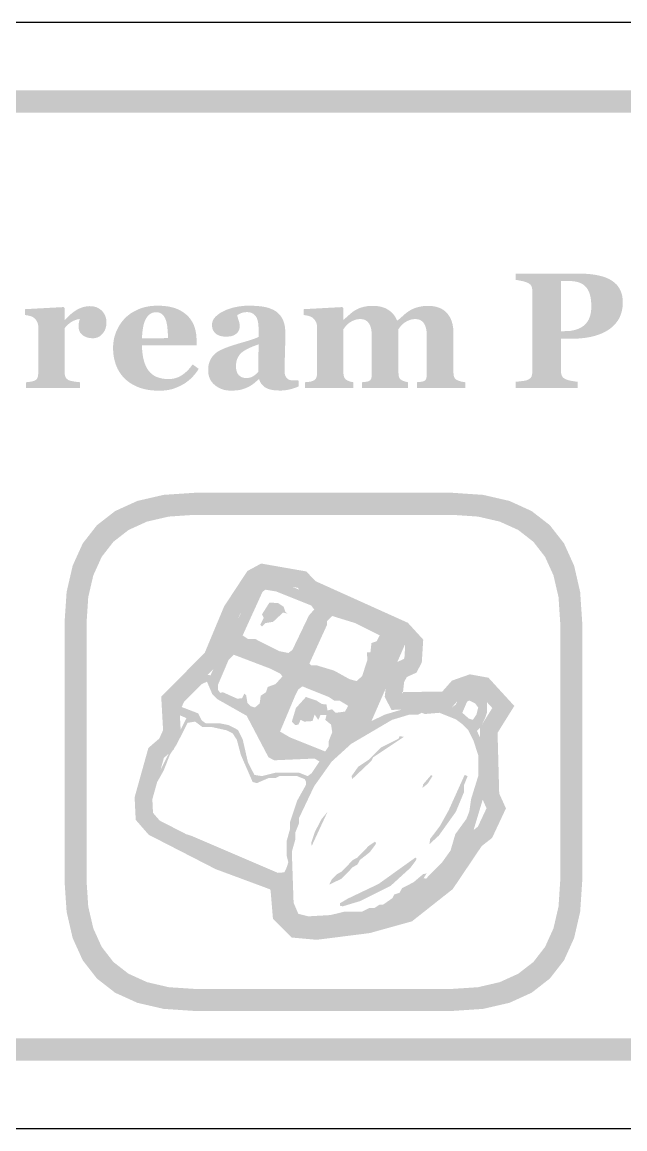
# Model space of a CAD drawing. Header units: millimetres. Extents: x 6 to 294, y 109 to 451.
# Drawn here: x 110.93 to 121.88, y 292.86 to 312.94 of the extents above; entities that cross this region are included whole.
import ezdxf

# ---------------------------------------------------------------- set-up
doc = ezdxf.new("R2010")
doc.units = ezdxf.units.MM
doc.layers.add('CUT', color=1, linetype='Continuous')
doc.layers.add('RASTER', color=7, linetype='Continuous')

msp = doc.modelspace()

# ---------------------------------------------------------------- hatches: boundary and pattern name
at = {"layer": 'RASTER'}
h = msp.add_hatch(color=7, dxfattribs=at)
h.paths.add_polyline_path([(75.2, 309.501), (75.234, 310.016), (75.338, 310.463), (75.509, 310.841), (75.75, 311.151), (76.059, 311.391), (76.438, 311.563), (76.884, 311.666), (77.4, 311.701), (134.6, 311.701), (135.116, 311.666), (135.563, 311.563), (135.941, 311.391), (136.25, 311.151), (136.491, 310.841), (136.663, 310.463), (136.766, 310.016), (136.8, 309.501), (136.8, 296.301), (136.766, 295.785), (136.663, 295.338), (136.491, 294.96), (136.25, 294.651), (135.941, 294.41), (135.563, 294.238), (135.116, 294.135), (134.6, 294.101), (77.4, 294.101), (76.884, 294.135), (76.438, 294.238), (76.059, 294.41), (75.75, 294.651), (75.509, 294.96), (75.338, 295.338), (75.234, 295.785), (75.2, 296.301)])
h.paths.add_polyline_path([(75.6, 309.501), (75.6, 296.301), (75.628, 295.879), (75.712, 295.513), (75.853, 295.204), (76.05, 294.951), (76.303, 294.754), (76.613, 294.613), (76.978, 294.529), (77.4, 294.501), (134.6, 294.501), (135.022, 294.529), (135.388, 294.613), (135.697, 294.754), (135.95, 294.951), (136.147, 295.204), (136.288, 295.513), (136.372, 295.879), (136.4, 296.301), (136.4, 309.501), (136.372, 309.923), (136.288, 310.288), (136.147, 310.598), (135.95, 310.851), (135.697, 311.048), (135.388, 311.188), (135.022, 311.273), (134.6, 311.301), (77.4, 311.301), (76.978, 311.273), (76.613, 311.188), (76.303, 311.048), (76.05, 310.851), (75.853, 310.598), (75.712, 310.288), (75.628, 309.923), (75.6, 309.501)], flags=0)
h = msp.add_hatch(color=7, dxfattribs=at)
h.paths.add_polyline_path([(121.837, 307.859), (121.836, 307.816), (121.833, 307.775), (121.827, 307.734), (121.819, 307.696), (121.809, 307.659), (121.796, 307.623), (121.782, 307.589), (121.765, 307.557), (121.746, 307.526), (121.725, 307.497), (121.703, 307.469), (121.678, 307.442), (121.653, 307.417), (121.625, 307.394), (121.596, 307.372), (121.565, 307.351), (121.531, 307.331), (121.496, 307.313), (121.461, 307.296), (121.424, 307.28), (121.385, 307.266), (121.346, 307.254), (121.305, 307.242), (121.264, 307.232), (121.221, 307.224), (121.176, 307.216), (121.131, 307.21), (121.084, 307.205), (121.036, 307.201), (120.986, 307.198), (120.936, 307.196), (120.884, 307.196), (120.714, 307.196), (120.714, 306.611), (120.714, 306.598), (120.715, 306.586), (120.716, 306.574), (120.719, 306.562), (120.721, 306.551), (120.725, 306.54), (120.729, 306.53), (120.733, 306.52), (120.739, 306.51), (120.746, 306.501), (120.753, 306.493), (120.762, 306.485), (120.772, 306.477), (120.783, 306.47), (120.795, 306.464), (120.809, 306.458), (120.817, 306.455), (120.826, 306.452), (120.836, 306.449), (120.847, 306.445), (120.86, 306.442), (120.873, 306.439), (120.888, 306.436), (120.904, 306.433), (120.92, 306.429), (120.936, 306.427), (120.951, 306.424), (120.965, 306.422), (120.978, 306.42), (120.991, 306.418), (121.004, 306.416), (121.015, 306.415), (121.015, 306.301), (119.889, 306.301), (119.889, 306.415), (119.9, 306.416), (119.912, 306.417), (119.925, 306.419), (119.938, 306.42), (119.953, 306.422), (119.968, 306.424), (119.985, 306.426), (120.002, 306.428), (120.019, 306.43), (120.034, 306.432), (120.048, 306.434), (120.061, 306.436), (120.073, 306.439), (120.083, 306.442), (120.092, 306.444), (120.1, 306.447), (120.114, 306.453), (120.126, 306.46), (120.137, 306.466), (120.147, 306.473), (120.156, 306.481), (120.164, 306.488), (120.17, 306.496), (120.175, 306.504), (120.18, 306.513), (120.183, 306.523), (120.186, 306.533), (120.189, 306.545), (120.191, 306.557), (120.192, 306.57), (120.193, 306.584), (120.194, 306.598), (120.194, 308.064), (120.193, 308.077), (120.193, 308.089), (120.191, 308.101), (120.189, 308.112), (120.187, 308.123), (120.184, 308.134), (120.18, 308.144), (120.176, 308.153), (120.171, 308.162), (120.165, 308.171), (120.157, 308.179), (120.148, 308.187), (120.138, 308.195), (120.127, 308.202), (120.114, 308.209), (120.1, 308.215), (120.089, 308.22), (120.078, 308.224), (120.065, 308.228), (120.052, 308.232), (120.038, 308.236), (120.023, 308.24), (120.007, 308.243), (119.991, 308.247), (119.974, 308.25), (119.959, 308.253), (119.944, 308.256), (119.931, 308.258), (119.919, 308.261), (119.908, 308.262), (119.898, 308.264), (119.889, 308.265), (119.889, 308.379), (121.036, 308.379), (121.133, 308.377), (121.225, 308.371), (121.309, 308.361), (121.388, 308.347), (121.46, 308.329), (121.526, 308.307), (121.585, 308.281), (121.638, 308.251), (121.685, 308.217), (121.725, 308.179), (121.759, 308.136), (121.787, 308.089), (121.809, 308.038), (121.825, 307.983), (121.834, 307.923), (121.837, 307.859)])
h.paths.add_polyline_path([(121.266, 307.785), (121.264, 307.841), (121.26, 307.894), (121.253, 307.943), (121.242, 307.989), (121.229, 308.03), (121.213, 308.068), (121.194, 308.102), (121.171, 308.133), (121.145, 308.159), (121.115, 308.182), (121.08, 308.202), (121.04, 308.218), (120.996, 308.23), (120.947, 308.239), (120.893, 308.244), (120.835, 308.246), (120.714, 308.246), (120.714, 307.334), (120.775, 307.334), (120.833, 307.335), (120.888, 307.34), (120.939, 307.349), (120.987, 307.361), (121.031, 307.377), (121.071, 307.396), (121.108, 307.418), (121.141, 307.444), (121.17, 307.474), (121.195, 307.507), (121.217, 307.544), (121.235, 307.585), (121.248, 307.629), (121.258, 307.677), (121.264, 307.729), (121.266, 307.785)], flags=0)
for points in [[(112.461, 307.486), (112.46, 307.458), (112.456, 307.432), (112.451, 307.406), (112.443, 307.381), (112.434, 307.357), (112.422, 307.334), (112.408, 307.312), (112.392, 307.29), (112.374, 307.271), (112.355, 307.253), (112.334, 307.239), (112.312, 307.227), (112.289, 307.218), (112.264, 307.211), (112.238, 307.207), (112.21, 307.206), (112.184, 307.207), (112.159, 307.209), (112.135, 307.214), (112.112, 307.22), (112.089, 307.227), (112.068, 307.237), (112.048, 307.248), (112.029, 307.26), (112.012, 307.275), (111.997, 307.291), (111.984, 307.308), (111.974, 307.327), (111.966, 307.348), (111.96, 307.37), (111.956, 307.394), (111.955, 307.42), (111.955, 307.432), (111.956, 307.444), (111.956, 307.455), (111.957, 307.466), (111.958, 307.475), (111.959, 307.484), (111.961, 307.492), (111.963, 307.5), (111.964, 307.507), (111.966, 307.514), (111.968, 307.521), (111.97, 307.527), (111.971, 307.534), (111.973, 307.541), (111.974, 307.547), (111.976, 307.553), (111.959, 307.552), (111.942, 307.549), (111.924, 307.545), (111.907, 307.54), (111.889, 307.534), (111.871, 307.526), (111.852, 307.517), (111.834, 307.506), (111.815, 307.495), (111.797, 307.483), (111.78, 307.469), (111.763, 307.455), (111.747, 307.44), (111.732, 307.424), (111.716, 307.407), (111.702, 307.389), (111.702, 306.585), (111.702, 306.572), (111.703, 306.56), (111.704, 306.549), (111.706, 306.538), (111.708, 306.528), (111.711, 306.518), (111.714, 306.509), (111.718, 306.5), (111.722, 306.492), (111.727, 306.484), (111.733, 306.477), (111.74, 306.47), (111.747, 306.464), (111.755, 306.458), (111.763, 306.452), (111.772, 306.447), (111.781, 306.443), (111.791, 306.44), (111.802, 306.436), (111.815, 306.432), (111.828, 306.429), (111.843, 306.426), (111.859, 306.423), (111.877, 306.42), (111.894, 306.418), (111.911, 306.415), (111.926, 306.413), (111.939, 306.412), (111.952, 306.41), (111.963, 306.409), (111.973, 306.408), (111.982, 306.408), (111.982, 306.301), (111.002, 306.301), (111.002, 306.408), (111.011, 306.408), (111.02, 306.409), (111.029, 306.41), (111.039, 306.411), (111.048, 306.412), (111.057, 306.413), (111.066, 306.415), (111.076, 306.416), (111.085, 306.417), (111.094, 306.419), (111.102, 306.42), (111.11, 306.422), (111.118, 306.424), (111.126, 306.426), (111.133, 306.428), (111.139, 306.43), (111.151, 306.434), (111.161, 306.439), (111.17, 306.444), (111.179, 306.45), (111.187, 306.457), (111.193, 306.464), (111.199, 306.471), (111.204, 306.48), (111.208, 306.488), (111.212, 306.498), (111.215, 306.508), (111.217, 306.518), (111.219, 306.53), (111.22, 306.542), (111.221, 306.554), (111.221, 306.567), (111.221, 307.42), (111.221, 307.433), (111.22, 307.446), (111.218, 307.458), (111.215, 307.47), (111.212, 307.482), (111.207, 307.493), (111.202, 307.504), (111.197, 307.514), (111.19, 307.525), (111.183, 307.534), (111.176, 307.543), (111.169, 307.552), (111.161, 307.56), (111.153, 307.568), (111.145, 307.575), (111.136, 307.581), (111.13, 307.585), (111.122, 307.589), (111.115, 307.593), (111.107, 307.597), (111.098, 307.601), (111.089, 307.604), (111.08, 307.607), (111.07, 307.61), (111.06, 307.613), (111.049, 307.616), (111.038, 307.618), (111.028, 307.62), (111.016, 307.622), (111.005, 307.624), (110.993, 307.625), (110.981, 307.626), (110.981, 307.733), (111.68, 307.771), (111.702, 307.75), (111.702, 307.537), (111.708, 307.537), (111.733, 307.566), (111.759, 307.593), (111.785, 307.618), (111.812, 307.642), (111.839, 307.664), (111.866, 307.684), (111.894, 307.704), (111.922, 307.721), (111.951, 307.737), (111.98, 307.75), (112.009, 307.762), (112.038, 307.771), (112.068, 307.778), (112.098, 307.783), (112.128, 307.787), (112.159, 307.788), (112.192, 307.786), (112.224, 307.782), (112.254, 307.776), (112.282, 307.767), (112.308, 307.755), (112.333, 307.74), (112.356, 307.723), (112.378, 307.703), (112.397, 307.682), (112.414, 307.658), (112.428, 307.633), (112.44, 307.607), (112.449, 307.579), (112.456, 307.549), (112.459, 307.518), (112.461, 307.486)], [(118.975, 306.301), (118.102, 306.301), (118.102, 306.408), (118.11, 306.409), (118.118, 306.41), (118.126, 306.411), (118.135, 306.412), (118.143, 306.413), (118.152, 306.413), (118.16, 306.414), (118.169, 306.415), (118.178, 306.416), (118.186, 306.417), (118.194, 306.418), (118.201, 306.42), (118.209, 306.422), (118.215, 306.424), (118.222, 306.427), (118.228, 306.43), (118.235, 306.434), (118.242, 306.438), (118.249, 306.443), (118.254, 306.449), (118.259, 306.456), (118.263, 306.463), (118.266, 306.47), (118.269, 306.479), (118.271, 306.488), (118.273, 306.497), (118.274, 306.507), (118.275, 306.518), (118.276, 306.53), (118.277, 306.542), (118.277, 306.554), (118.278, 306.567), (118.278, 307.251), (118.277, 307.288), (118.274, 307.322), (118.27, 307.354), (118.264, 307.383), (118.257, 307.411), (118.248, 307.435), (118.237, 307.458), (118.224, 307.478), (118.21, 307.495), (118.195, 307.511), (118.178, 307.524), (118.159, 307.534), (118.139, 307.543), (118.118, 307.549), (118.095, 307.552), (118.071, 307.553), (118.056, 307.553), (118.04, 307.552), (118.026, 307.55), (118.012, 307.548), (117.998, 307.546), (117.984, 307.542), (117.971, 307.538), (117.959, 307.533), (117.947, 307.528), (117.935, 307.523), (117.923, 307.517), (117.912, 307.511), (117.901, 307.505), (117.89, 307.498), (117.879, 307.492), (117.869, 307.484), (117.859, 307.477), (117.849, 307.469), (117.84, 307.461), (117.831, 307.454), (117.823, 307.446), (117.816, 307.438), (117.809, 307.431), (117.803, 307.423), (117.797, 307.415), (117.792, 307.408), (117.786, 307.401), (117.781, 307.394), (117.777, 307.388), (117.772, 307.382), (117.768, 307.376), (117.763, 307.37), (117.763, 306.584), (117.764, 306.571), (117.764, 306.558), (117.765, 306.547), (117.767, 306.536), (117.768, 306.525), (117.77, 306.516), (117.773, 306.506), (117.776, 306.498), (117.779, 306.49), (117.783, 306.482), (117.788, 306.475), (117.794, 306.468), (117.8, 306.462), (117.807, 306.456), (117.814, 306.451), (117.822, 306.446), (117.828, 306.443), (117.834, 306.439), (117.841, 306.436), (117.847, 306.433), (117.854, 306.43), (117.861, 306.428), (117.868, 306.425), (117.875, 306.422), (117.883, 306.42), (117.891, 306.418), (117.899, 306.416), (117.906, 306.414), (117.914, 306.412), (117.923, 306.41), (117.931, 306.409), (117.939, 306.408), (117.939, 306.301), (117.103, 306.301), (117.103, 306.408), (117.11, 306.408), (117.117, 306.409), (117.125, 306.41), (117.134, 306.411), (117.142, 306.412), (117.151, 306.413), (117.16, 306.414), (117.17, 306.415), (117.18, 306.416), (117.189, 306.418), (117.197, 306.419), (117.205, 306.421), (117.212, 306.423), (117.218, 306.425), (117.224, 306.427), (117.229, 306.43), (117.236, 306.434), (117.243, 306.439), (117.249, 306.444), (117.254, 306.449), (117.259, 306.456), (117.263, 306.462), (117.266, 306.469), (117.269, 306.477), (117.271, 306.485), (117.273, 306.494), (117.275, 306.504), (117.276, 306.515), (117.277, 306.526), (117.278, 306.539), (117.278, 306.553), (117.279, 306.567), (117.279, 307.251), (117.278, 307.288), (117.275, 307.322), (117.271, 307.354), (117.265, 307.383), (117.258, 307.411), (117.248, 307.435), (117.238, 307.458), (117.225, 307.478), (117.211, 307.495), (117.195, 307.511), (117.179, 307.524), (117.16, 307.534), (117.14, 307.543), (117.119, 307.549), (117.096, 307.552), (117.072, 307.553), (117.056, 307.553), (117.041, 307.552), (117.027, 307.55), (117.013, 307.548), (116.999, 307.546), (116.985, 307.542), (116.972, 307.538), (116.96, 307.533), (116.948, 307.528), (116.936, 307.523), (116.924, 307.517), (116.913, 307.511), (116.902, 307.505), (116.891, 307.498), (116.88, 307.492), (116.87, 307.484), (116.86, 307.477), (116.85, 307.469), (116.841, 307.461), (116.832, 307.454), (116.824, 307.446), (116.817, 307.438), (116.81, 307.431), (116.804, 307.423), (116.798, 307.415), (116.793, 307.408), (116.787, 307.401), (116.782, 307.394), (116.778, 307.388), (116.773, 307.382), (116.769, 307.376), (116.764, 307.37), (116.764, 306.584), (116.765, 306.571), (116.765, 306.559), (116.766, 306.548), (116.768, 306.537), (116.77, 306.526), (116.772, 306.516), (116.774, 306.507), (116.778, 306.499), (116.781, 306.49), (116.785, 306.483), (116.79, 306.475), (116.796, 306.469), (116.802, 306.462), (116.809, 306.456), (116.816, 306.451), (116.824, 306.446), (116.83, 306.443), (116.837, 306.439), (116.843, 306.436), (116.85, 306.433), (116.856, 306.43), (116.863, 306.428), (116.871, 306.425), (116.878, 306.422), (116.885, 306.42), (116.893, 306.418), (116.901, 306.416), (116.909, 306.414), (116.917, 306.412), (116.925, 306.41), (116.933, 306.409), (116.942, 306.408), (116.942, 306.301), (116.064, 306.301), (116.064, 306.408), (116.074, 306.408), (116.083, 306.409), (116.093, 306.41), (116.102, 306.411), (116.111, 306.412), (116.121, 306.413), (116.13, 306.414), (116.139, 306.415), (116.148, 306.416), (116.157, 306.418), (116.165, 306.419), (116.173, 306.421), (116.181, 306.423), (116.188, 306.425), (116.195, 306.427), (116.202, 306.43), (116.213, 306.434), (116.224, 306.439), (116.233, 306.445), (116.241, 306.451), (116.249, 306.458), (116.256, 306.465), (116.262, 306.472), (116.266, 306.48), (116.27, 306.489), (116.274, 306.498), (116.277, 306.508), (116.28, 306.519), (116.281, 306.53), (116.283, 306.542), (116.284, 306.554), (116.284, 306.567), (116.284, 307.42), (116.284, 307.432), (116.282, 307.443), (116.28, 307.455), (116.278, 307.466), (116.274, 307.478), (116.27, 307.489), (116.265, 307.5), (116.259, 307.511), (116.253, 307.522), (116.246, 307.533), (116.239, 307.542), (116.232, 307.551), (116.224, 307.56), (116.216, 307.567), (116.208, 307.575), (116.199, 307.581), (116.192, 307.585), (116.185, 307.589), (116.177, 307.593), (116.169, 307.597), (116.161, 307.601), (116.152, 307.604), (116.142, 307.607), (116.132, 307.61), (116.122, 307.613), (116.112, 307.616), (116.101, 307.618), (116.09, 307.62), (116.079, 307.622), (116.067, 307.624), (116.056, 307.625), (116.044, 307.626), (116.044, 307.733), (116.742, 307.771), (116.764, 307.75), (116.764, 307.543), (116.77, 307.543), (116.781, 307.552), (116.792, 307.562), (116.803, 307.572), (116.815, 307.583), (116.828, 307.594), (116.84, 307.606), (116.854, 307.618), (116.868, 307.63), (116.882, 307.642), (116.895, 307.654), (116.909, 307.665), (116.922, 307.676), (116.936, 307.686), (116.949, 307.695), (116.961, 307.703), (116.974, 307.711), (116.988, 307.72), (117.003, 307.728), (117.019, 307.736), (117.036, 307.744), (117.054, 307.751), (117.072, 307.758), (117.092, 307.764), (117.113, 307.77), (117.135, 307.776), (117.157, 307.78), (117.179, 307.784), (117.202, 307.788), (117.226, 307.79), (117.25, 307.792), (117.274, 307.793), (117.299, 307.793), (117.34, 307.792), (117.379, 307.789), (117.417, 307.783), (117.452, 307.775), (117.486, 307.765), (117.519, 307.753), (117.549, 307.738), (117.578, 307.721), (117.605, 307.702), (117.63, 307.682), (117.653, 307.66), (117.674, 307.637), (117.693, 307.612), (117.71, 307.585), (117.724, 307.558), (117.737, 307.528), (117.75, 307.528), (117.761, 307.538), (117.773, 307.549), (117.785, 307.56), (117.797, 307.571), (117.811, 307.583), (117.825, 307.595), (117.839, 307.608), (117.854, 307.621), (117.869, 307.634), (117.884, 307.647), (117.899, 307.658), (117.913, 307.67), (117.927, 307.68), (117.941, 307.69), (117.954, 307.699), (117.967, 307.707), (117.982, 307.716), (117.998, 307.725), (118.014, 307.733), (118.032, 307.741), (118.051, 307.748), (118.07, 307.755), (118.091, 307.762), (118.113, 307.769), (118.135, 307.774), (118.158, 307.779), (118.181, 307.784), (118.205, 307.787), (118.228, 307.79), (118.253, 307.792), (118.277, 307.793), (118.302, 307.793), (118.356, 307.791), (118.407, 307.785), (118.454, 307.775), (118.498, 307.761), (118.539, 307.743), (118.577, 307.72), (118.612, 307.694), (118.643, 307.663), (118.671, 307.629), (118.695, 307.591), (118.716, 307.55), (118.733, 307.505), (118.746, 307.457), (118.755, 307.406), (118.761, 307.351), (118.762, 307.292), (118.762, 306.581), (118.763, 306.567), (118.763, 306.555), (118.765, 306.543), (118.766, 306.532), (118.769, 306.521), (118.772, 306.511), (118.775, 306.502), (118.779, 306.493), (118.783, 306.485), (118.788, 306.478), (118.794, 306.471), (118.801, 306.464), (118.809, 306.458), (118.818, 306.453), (118.827, 306.448), (118.837, 306.443), (118.843, 306.44), (118.85, 306.438), (118.856, 306.435), (118.863, 306.433), (118.871, 306.43), (118.878, 306.428), (118.887, 306.425), (118.895, 306.422), (118.904, 306.42), (118.913, 306.418), (118.922, 306.416), (118.932, 306.414), (118.942, 306.412), (118.953, 306.41), (118.964, 306.409), (118.975, 306.408)]]:
    msp.add_hatch(color=7, dxfattribs=at).paths.add_polyline_path(points)
h = msp.add_hatch(color=7, dxfattribs=at)
h.paths.add_polyline_path([(114.136, 306.651), (114.123, 306.63), (114.11, 306.61), (114.095, 306.59), (114.08, 306.57), (114.064, 306.55), (114.048, 306.531), (114.03, 306.512), (114.013, 306.493), (113.994, 306.475), (113.975, 306.458), (113.956, 306.441), (113.935, 306.425), (113.914, 306.409), (113.893, 306.394), (113.871, 306.38), (113.848, 306.367), (113.823, 306.353), (113.799, 306.341), (113.774, 306.329), (113.749, 306.318), (113.724, 306.308), (113.699, 306.298), (113.674, 306.29), (113.649, 306.282), (113.624, 306.276), (113.597, 306.27), (113.57, 306.265), (113.542, 306.261), (113.512, 306.258), (113.482, 306.256), (113.451, 306.254), (113.419, 306.254), (113.365, 306.255), (113.314, 306.258), (113.264, 306.263), (113.217, 306.269), (113.171, 306.278), (113.127, 306.289), (113.085, 306.301), (113.044, 306.315), (113.006, 306.331), (112.969, 306.349), (112.934, 306.368), (112.901, 306.388), (112.869, 306.409), (112.839, 306.432), (112.811, 306.456), (112.784, 306.481), (112.76, 306.508), (112.736, 306.535), (112.715, 306.564), (112.695, 306.594), (112.677, 306.626), (112.66, 306.658), (112.645, 306.692), (112.631, 306.726), (112.62, 306.762), (112.609, 306.799), (112.601, 306.836), (112.593, 306.874), (112.588, 306.912), (112.584, 306.952), (112.582, 306.992), (112.581, 307.033), (112.582, 307.07), (112.584, 307.107), (112.589, 307.144), (112.595, 307.18), (112.602, 307.215), (112.612, 307.25), (112.623, 307.285), (112.636, 307.32), (112.65, 307.353), (112.666, 307.386), (112.683, 307.418), (112.702, 307.449), (112.722, 307.479), (112.744, 307.508), (112.767, 307.536), (112.792, 307.563), (112.817, 307.589), (112.845, 307.613), (112.874, 307.636), (112.904, 307.658), (112.937, 307.678), (112.97, 307.697), (113.006, 307.715), (113.043, 307.732), (113.081, 307.747), (113.121, 307.76), (113.162, 307.771), (113.204, 307.78), (113.247, 307.787), (113.291, 307.792), (113.336, 307.795), (113.382, 307.796), (113.432, 307.796), (113.48, 307.793), (113.526, 307.789), (113.569, 307.784), (113.61, 307.777), (113.648, 307.768), (113.685, 307.758), (113.719, 307.747), (113.751, 307.734), (113.782, 307.719), (113.811, 307.704), (113.839, 307.687), (113.866, 307.669), (113.891, 307.65), (113.915, 307.63), (113.937, 307.609), (113.957, 307.588), (113.976, 307.565), (113.993, 307.542), (114.009, 307.518), (114.024, 307.493), (114.037, 307.467), (114.049, 307.44), (114.059, 307.412), (114.068, 307.383), (114.076, 307.354), (114.082, 307.325), (114.087, 307.296), (114.092, 307.266), (114.095, 307.235), (114.096, 307.205), (114.097, 307.174), (114.097, 307.079), (113.107, 307.079), (113.108, 307.006), (113.114, 306.937), (113.123, 306.874), (113.136, 306.814), (113.152, 306.759), (113.172, 306.709), (113.195, 306.663), (113.222, 306.622), (113.253, 306.585), (113.289, 306.553), (113.328, 306.526), (113.372, 306.504), (113.42, 306.487), (113.473, 306.475), (113.529, 306.467), (113.59, 306.465), (113.624, 306.466), (113.657, 306.47), (113.689, 306.475), (113.721, 306.484), (113.751, 306.494), (113.781, 306.507), (113.81, 306.523), (113.838, 306.54), (113.865, 306.56), (113.891, 306.581), (113.916, 306.603), (113.939, 306.626), (113.962, 306.65), (113.984, 306.676), (114.005, 306.703), (114.025, 306.731)])
h.paths.add_polyline_path([(113.577, 307.208), (113.577, 307.23), (113.576, 307.252), (113.576, 307.274), (113.575, 307.297), (113.573, 307.319), (113.572, 307.342), (113.57, 307.365), (113.568, 307.388), (113.566, 307.41), (113.563, 307.432), (113.56, 307.452), (113.556, 307.472), (113.552, 307.49), (113.548, 307.507), (113.543, 307.523), (113.537, 307.539), (113.531, 307.555), (113.524, 307.571), (113.516, 307.585), (113.508, 307.599), (113.499, 307.611), (113.49, 307.623), (113.48, 307.633), (113.469, 307.643), (113.458, 307.651), (113.446, 307.658), (113.434, 307.664), (113.42, 307.669), (113.406, 307.673), (113.392, 307.676), (113.376, 307.677), (113.36, 307.678), (113.333, 307.676), (113.307, 307.671), (113.282, 307.662), (113.259, 307.649), (113.237, 307.633), (113.216, 307.613), (113.197, 307.59), (113.18, 307.563), (113.164, 307.533), (113.15, 307.498), (113.138, 307.459), (113.128, 307.416), (113.12, 307.369), (113.113, 307.317), (113.109, 307.261), (113.107, 307.202)], flags=0)
h = msp.add_hatch(color=7, dxfattribs=at)
h.paths.add_polyline_path([(115.951, 306.332), (115.935, 306.325), (115.918, 306.318), (115.9, 306.311), (115.881, 306.305), (115.862, 306.298), (115.842, 306.292), (115.821, 306.286), (115.799, 306.28), (115.777, 306.275), (115.754, 306.27), (115.732, 306.266), (115.709, 306.263), (115.685, 306.26), (115.661, 306.258), (115.637, 306.257), (115.613, 306.257), (115.569, 306.258), (115.529, 306.26), (115.491, 306.264), (115.457, 306.27), (115.425, 306.278), (115.396, 306.287), (115.371, 306.298), (115.348, 306.31), (115.328, 306.324), (115.309, 306.34), (115.292, 306.357), (115.276, 306.375), (115.263, 306.395), (115.251, 306.416), (115.241, 306.439), (115.232, 306.463), (115.223, 306.463), (115.211, 306.451), (115.199, 306.439), (115.187, 306.428), (115.174, 306.417), (115.163, 306.407), (115.151, 306.397), (115.139, 306.387), (115.127, 306.378), (115.116, 306.37), (115.104, 306.361), (115.092, 306.354), (115.08, 306.346), (115.067, 306.338), (115.055, 306.331), (115.042, 306.325), (115.029, 306.318), (115.011, 306.311), (114.994, 306.303), (114.978, 306.297), (114.961, 306.29), (114.945, 306.285), (114.928, 306.28), (114.912, 306.275), (114.896, 306.271), (114.879, 306.267), (114.861, 306.264), (114.841, 306.261), (114.82, 306.259), (114.797, 306.258), (114.772, 306.256), (114.746, 306.256), (114.718, 306.255), (114.676, 306.257), (114.636, 306.262), (114.598, 306.269), (114.561, 306.28), (114.525, 306.295), (114.491, 306.312), (114.459, 306.332), (114.428, 306.356), (114.4, 306.382), (114.375, 306.41), (114.355, 306.44), (114.338, 306.472), (114.325, 306.507), (114.315, 306.543), (114.31, 306.581), (114.308, 306.622), (114.308, 306.645), (114.31, 306.667), (114.312, 306.689), (114.314, 306.71), (114.318, 306.729), (114.323, 306.748), (114.328, 306.766), (114.334, 306.783), (114.341, 306.8), (114.349, 306.816), (114.357, 306.831), (114.366, 306.846), (114.376, 306.861), (114.386, 306.875), (114.397, 306.888), (114.409, 306.901), (114.42, 306.913), (114.432, 306.924), (114.444, 306.934), (114.456, 306.944), (114.469, 306.954), (114.483, 306.963), (114.496, 306.971), (114.511, 306.979), (114.525, 306.987), (114.54, 306.994), (114.556, 307.001), (114.571, 307.009), (114.587, 307.016), (114.604, 307.023), (114.62, 307.029), (114.637, 307.036), (114.671, 307.048), (114.707, 307.061), (114.744, 307.073), (114.782, 307.085), (114.823, 307.098), (114.865, 307.111), (114.909, 307.124), (114.954, 307.136), (114.998, 307.149), (115.04, 307.162), (115.078, 307.174), (115.114, 307.186), (115.146, 307.197), (115.175, 307.208), (115.201, 307.219), (115.223, 307.23), (115.223, 307.37), (115.223, 307.38), (115.223, 307.39), (115.223, 307.401), (115.222, 307.413), (115.221, 307.425), (115.22, 307.438), (115.219, 307.452), (115.218, 307.467), (115.216, 307.482), (115.214, 307.496), (115.211, 307.509), (115.208, 307.522), (115.205, 307.534), (115.201, 307.546), (115.197, 307.557), (115.193, 307.568), (115.187, 307.579), (115.181, 307.59), (115.174, 307.601), (115.166, 307.611), (115.158, 307.621), (115.149, 307.63), (115.139, 307.639), (115.128, 307.647), (115.117, 307.655), (115.104, 307.661), (115.091, 307.667), (115.077, 307.671), (115.062, 307.675), (115.047, 307.677), (115.03, 307.679), (115.012, 307.679), (114.997, 307.679), (114.982, 307.678), (114.967, 307.677), (114.953, 307.675), (114.94, 307.672), (114.928, 307.669), (114.916, 307.665), (114.905, 307.661), (114.894, 307.656), (114.884, 307.652), (114.875, 307.647), (114.866, 307.642), (114.857, 307.638), (114.849, 307.633), (114.842, 307.628), (114.835, 307.624), (114.837, 307.616), (114.838, 307.607), (114.841, 307.597), (114.844, 307.587), (114.847, 307.575), (114.851, 307.562), (114.855, 307.549), (114.86, 307.534), (114.865, 307.519), (114.869, 307.504), (114.873, 307.49), (114.875, 307.475), (114.878, 307.461), (114.879, 307.447), (114.88, 307.432), (114.881, 307.418), (114.88, 307.412), (114.88, 307.405), (114.879, 307.398), (114.877, 307.39), (114.875, 307.382), (114.873, 307.374), (114.871, 307.365), (114.867, 307.356), (114.864, 307.347), (114.86, 307.338), (114.856, 307.33), (114.851, 307.323), (114.846, 307.316), (114.841, 307.309), (114.835, 307.303), (114.829, 307.297), (114.821, 307.29), (114.812, 307.283), (114.803, 307.277), (114.794, 307.271), (114.784, 307.265), (114.774, 307.26), (114.764, 307.256), (114.754, 307.251), (114.743, 307.248), (114.73, 307.244), (114.716, 307.242), (114.701, 307.239), (114.684, 307.238), (114.666, 307.236), (114.647, 307.236), (114.626, 307.235), (114.596, 307.236), (114.568, 307.239), (114.542, 307.244), (114.518, 307.25), (114.495, 307.259), (114.475, 307.269), (114.456, 307.281), (114.44, 307.295), (114.425, 307.31), (114.412, 307.327), (114.401, 307.344), (114.392, 307.363), (114.386, 307.383), (114.381, 307.404), (114.378, 307.426), (114.377, 307.449), (114.378, 307.469), (114.381, 307.489), (114.386, 307.508), (114.393, 307.527), (114.402, 307.545), (114.413, 307.563), (114.427, 307.58), (114.442, 307.596), (114.459, 307.612), (114.476, 307.628), (114.495, 307.642), (114.514, 307.656), (114.535, 307.669), (114.556, 307.681), (114.578, 307.693), (114.601, 307.704), (114.624, 307.715), (114.649, 307.725), (114.674, 307.734), (114.7, 307.743), (114.727, 307.751), (114.755, 307.759), (114.784, 307.766), (114.813, 307.772), (114.843, 307.778), (114.872, 307.783), (114.901, 307.787), (114.929, 307.79), (114.957, 307.793), (114.984, 307.795), (115.01, 307.796), (115.036, 307.796), (115.071, 307.796), (115.105, 307.795), (115.139, 307.794), (115.172, 307.792), (115.204, 307.79), (115.236, 307.787), (115.267, 307.784), (115.297, 307.78), (115.326, 307.775), (115.354, 307.769), (115.382, 307.762), (115.409, 307.754), (115.436, 307.744), (115.461, 307.734), (115.486, 307.723), (115.51, 307.71), (115.533, 307.696), (115.554, 307.681), (115.573, 307.665), (115.592, 307.647), (115.609, 307.628), (115.626, 307.607), (115.641, 307.585), (115.655, 307.561), (115.667, 307.536), (115.678, 307.509), (115.687, 307.48), (115.695, 307.449), (115.701, 307.416), (115.705, 307.382), (115.707, 307.345), (115.708, 307.307), (115.708, 307.265), (115.708, 307.221), (115.707, 307.174), (115.707, 307.126), (115.706, 307.076), (115.705, 307.024), (115.703, 306.97), (115.702, 306.915), (115.7, 306.86), (115.699, 306.811), (115.698, 306.766), (115.697, 306.726), (115.696, 306.691), (115.695, 306.661), (115.695, 306.636), (115.695, 306.616), (115.695, 306.6), (115.696, 306.585), (115.698, 306.57), (115.7, 306.557), (115.703, 306.544), (115.706, 306.533), (115.71, 306.522), (115.715, 306.512), (115.72, 306.503), (115.726, 306.494), (115.733, 306.486), (115.74, 306.478), (115.748, 306.472), (115.756, 306.465), (115.766, 306.46), (115.776, 306.455), (115.782, 306.452), (115.79, 306.449), (115.798, 306.447), (115.808, 306.445), (115.818, 306.444), (115.829, 306.442), (115.841, 306.441), (115.854, 306.441), (115.867, 306.44), (115.88, 306.44), (115.893, 306.439), (115.905, 306.439), (115.917, 306.439), (115.929, 306.439), (115.94, 306.439), (115.951, 306.438)])
h.paths.add_polyline_path([(115.223, 307.095), (115.203, 307.088), (115.182, 307.08), (115.162, 307.073), (115.142, 307.065), (115.121, 307.057), (115.101, 307.048), (115.081, 307.04), (115.061, 307.031), (115.041, 307.022), (115.022, 307.013), (115.004, 307.004), (114.988, 306.994), (114.972, 306.985), (114.956, 306.975), (114.942, 306.965), (114.929, 306.956), (114.916, 306.945), (114.903, 306.934), (114.892, 306.922), (114.881, 306.909), (114.87, 306.895), (114.861, 306.881), (114.852, 306.866), (114.844, 306.851), (114.837, 306.835), (114.831, 306.818), (114.825, 306.8), (114.821, 306.781), (114.818, 306.762), (114.815, 306.742), (114.814, 306.722), (114.813, 306.701), (114.814, 306.673), (114.816, 306.648), (114.821, 306.624), (114.826, 306.602), (114.834, 306.582), (114.842, 306.565), (114.853, 306.549), (114.865, 306.535), (114.879, 306.523), (114.893, 306.513), (114.908, 306.504), (114.923, 306.497), (114.94, 306.491), (114.957, 306.487), (114.975, 306.485), (114.993, 306.484), (115.013, 306.484), (115.032, 306.486), (115.05, 306.489), (115.067, 306.492), (115.083, 306.497), (115.098, 306.502), (115.113, 306.509), (115.126, 306.517), (115.139, 306.525), (115.151, 306.534), (115.163, 306.544), (115.175, 306.554), (115.186, 306.564), (115.197, 306.575), (115.207, 306.586), (115.218, 306.598)], flags=0)
h = msp.add_hatch(color=7, dxfattribs=at)
h.paths.add_polyline_path([(111.7, 302.051), (111.737, 302.602), (111.847, 303.079), (112.03, 303.483), (112.287, 303.813), (112.618, 304.07), (113.022, 304.254), (113.499, 304.364), (114.05, 304.401), (118.75, 304.401), (119.301, 304.364), (119.778, 304.254), (120.182, 304.07), (120.513, 303.813), (120.77, 303.483), (120.953, 303.079), (121.063, 302.602), (121.1, 302.051), (121.1, 297.351), (121.063, 296.8), (120.953, 296.323), (120.77, 295.919), (120.512, 295.588), (120.182, 295.331), (119.778, 295.148), (119.301, 295.038), (118.75, 295.001), (114.05, 295.001), (113.499, 295.038), (113.022, 295.148), (112.618, 295.331), (112.288, 295.588), (112.03, 295.919), (111.847, 296.323), (111.737, 296.8), (111.7, 297.351)])
h.paths.add_polyline_path([(112.1, 302.051), (112.1, 297.351), (112.13, 296.894), (112.222, 296.498), (112.374, 296.163), (112.587, 295.888), (112.862, 295.675), (113.197, 295.523), (113.593, 295.431), (114.05, 295.401), (118.75, 295.401), (119.207, 295.431), (119.603, 295.523), (119.938, 295.675), (120.213, 295.888), (120.426, 296.163), (120.578, 296.498), (120.67, 296.894), (120.7, 297.351), (120.7, 302.051), (120.67, 302.508), (120.578, 302.904), (120.426, 303.239), (120.213, 303.513), (119.938, 303.727), (119.603, 303.879), (119.207, 303.97), (118.75, 304.001), (114.05, 304.001), (113.593, 303.97), (113.197, 303.879), (112.862, 303.727), (112.587, 303.513), (112.374, 303.239), (112.222, 302.904), (112.13, 302.508), (112.1, 302.051)], flags=0)
h = msp.add_hatch(color=7, dxfattribs=at)
h.paths.add_polyline_path([(115.27, 303.118), (116.088, 302.975), (116.26, 302.797), (117.934, 302.043), (118.213, 301.738), (118.187, 301.324), (118.092, 301.14), (117.915, 301.059), (117.866, 300.968), (117.843, 300.76), (117.83, 300.785), (118.56, 300.796), (118.735, 300.994), (119.06, 301.108), (119.398, 301.046), (119.867, 300.534), (119.563, 300.047), (119.593, 298.946), (119.715, 298.676), (119.464, 298.14), (119.275, 297.992), (118.748, 297.21), (118.008, 296.626), (117.241, 296.413), (116.277, 296.291), (115.822, 296.333), (115.484, 296.671), (115.441, 297.189), (115.429, 297.208), (114.444, 297.573), (113.228, 298.197), (112.992, 298.467), (112.972, 298.877), (113.222, 299.772), (113.42, 299.943), (113.489, 300.095), (113.455, 300.702), (114.246, 301.5), (114.597, 302.34), (115.02, 302.983)])
h.paths.add_polyline_path([(115.324, 302.784), (115.243, 302.74), (114.881, 302.189), (114.517, 301.319), (113.782, 300.578), (113.812, 300.035), (113.683, 299.747), (113.504, 299.593), (113.294, 298.841), (113.306, 298.594), (113.428, 298.454), (114.574, 297.866), (115.638, 297.472), (115.753, 297.298), (115.794, 296.814), (115.967, 296.641), (116.271, 296.613), (117.178, 296.728), (117.86, 296.917), (118.511, 297.431), (119.038, 298.213), (119.206, 298.345), (119.363, 298.678), (119.275, 298.873), (119.241, 300.135), (119.467, 300.497), (119.234, 300.751), (119.086, 300.778), (118.92, 300.72), (118.706, 300.478), (117.636, 300.463), (117.514, 300.699), (117.555, 301.065), (117.684, 301.306), (117.859, 301.385), (117.872, 301.411), (117.885, 301.622), (117.742, 301.778), (116.072, 302.53), (115.93, 302.678), (115.324, 302.784)], flags=0)
h = msp.add_hatch(color=7, dxfattribs=at)
h.paths.add_polyline_path([(115.294, 302.858), (115.412, 302.868), (115.732, 302.74), (117.455, 302.006), (117.784, 301.824), (117.87, 301.623), (117.273, 300.26), (117.519, 300.378), (118.061, 300.538), (118.476, 300.57), (118.732, 300.506), (118.805, 300.56), (118.882, 300.739), (118.955, 300.793), (119.147, 300.793), (119.316, 300.707), (119.37, 300.602), (119.37, 300.41), (119.338, 300.314), (119.252, 300.145), (119.188, 300.081), (119.338, 299.772), (119.37, 299.612), (119.37, 299.261), (119.338, 299.197), (119.306, 298.878), (119.115, 298.24), (118.965, 297.943), (118.646, 297.496), (118.294, 297.145), (118.007, 296.953), (117.647, 296.771), (117.327, 296.676), (117.008, 296.644), (116.944, 296.612), (116.753, 296.612), (116.434, 296.548), (115.987, 296.548), (115.818, 296.634), (115.7, 296.835), (115.7, 297.346), (115.677, 297.387), (114.774, 297.761), (113.858, 298.185), (113.912, 298.208), (114.008, 298.176), (115.572, 297.506), (115.69, 297.515), (115.732, 297.601), (115.763, 297.697), (115.732, 297.825), (115.732, 298.08), (115.795, 298.304), (115.795, 298.431), (115.923, 298.814), (116.083, 299.101), (116.083, 299.165), (116.06, 299.207), (115.923, 299.261), (115.604, 299.261), (115.54, 299.229), (115.412, 299.229), (115.189, 299.133), (115.115, 299.156), (114.902, 299.644), (114.828, 299.922), (114.752, 300.037), (114.646, 300.091), (114.359, 300.155), (114.199, 300.155), (114.072, 300.25), (113.935, 300.228), (113.73, 299.826), (113.615, 299.654), (113.497, 299.357), (113.37, 299.133), (113.306, 298.974), (113.306, 298.878), (113.242, 298.75), (113.242, 298.655), (113.296, 298.549), (113.392, 298.454), (113.839, 298.217), (113.721, 298.24), (113.36, 298.422), (113.264, 298.517), (113.21, 298.623), (113.21, 298.814), (113.306, 299.101), (113.912, 300.314), (113.711, 300.4), (113.689, 300.57), (113.826, 300.752), (113.89, 300.784), (114.094, 300.994), (114.273, 301.103), (114.349, 301.09), (115.147, 302.718), (115.211, 302.813)])
h.paths.add_polyline_path([(115.348, 302.644), (115.294, 302.603), (114.934, 301.814), (115.029, 301.751), (115.157, 301.751), (115.604, 301.527), (115.763, 301.495), (115.837, 301.55), (116.137, 302.175), (116.233, 302.284), (116.178, 302.357), (115.54, 302.612)], flags=0)
h.paths.add_polyline_path([(115.422, 302.411), (115.581, 302.399), (115.677, 302.335), (115.709, 302.239), (115.754, 302.207), (115.668, 302.229), (115.486, 302.06), (115.348, 302.038), (115.285, 301.974), (115.253, 302.006), (115.317, 302.134), (115.285, 302.197)], flags=0)
h.paths.add_polyline_path([(116.561, 302.166), (116.466, 302.07), (116.466, 302.006), (116.146, 301.304), (116.178, 301.272), (116.274, 301.272), (116.593, 301.176), (116.881, 301.017), (117.008, 300.985), (117.104, 301.08), (117.2, 301.368), (117.19, 301.505), (117.254, 301.505), (117.273, 301.677), (117.369, 301.709), (117.423, 301.814), (116.976, 302.038)], flags=0)
h.paths.add_polyline_path([(114.774, 301.463), (114.678, 301.368), (114.487, 300.921), (114.487, 300.825), (114.528, 300.771), (114.573, 300.784), (114.838, 300.665), (114.924, 300.675), (114.965, 300.761), (114.997, 300.729), (115.02, 300.592), (115.084, 300.528), (115.157, 300.506), (115.243, 300.579), (115.262, 300.72), (115.358, 300.784), (115.39, 300.879), (115.53, 300.93), (115.658, 301.071), (115.613, 301.122), (115.444, 301.208)], flags=0)
h.paths.add_polyline_path([(114.286, 300.975), (114.19, 300.93), (113.871, 300.611), (113.826, 300.515), (114.126, 300.4), (114.19, 300.273), (114.263, 300.219), (114.519, 300.219), (114.678, 300.187), (114.847, 300.1), (114.934, 299.931), (115.029, 299.516), (115.147, 299.283), (115.285, 299.261), (115.54, 299.325), (115.955, 299.325), (116.115, 299.261), (116.188, 299.315), (116.328, 299.526), (116.242, 299.58), (115.508, 299.548), (115.403, 299.603), (115.007, 300.356), (114.477, 300.656), (114.381, 300.752)], flags=0)
h.paths.add_polyline_path([(116.019, 300.889), (115.945, 300.835), (115.891, 300.729), (115.613, 300.069), (115.795, 299.963), (116.434, 299.708), (116.498, 299.804), (116.498, 299.899), (116.561, 300.059), (116.539, 300.196), (116.434, 300.282), (116.456, 300.369), (116.348, 300.369), (116.306, 300.282), (116.242, 300.378), (116.201, 300.26), (116.051, 300.25), (115.987, 300.282), (115.945, 300.196), (115.891, 300.187), (115.827, 300.25), (115.901, 300.496), (116.083, 300.697), (116.274, 300.633), (116.37, 300.57), (116.456, 300.56), (116.475, 300.452), (116.561, 300.474), (116.625, 300.41), (116.794, 300.432), (116.849, 300.538), (116.689, 300.633), (116.593, 300.633), (116.498, 300.697)], flags=0)
h.paths.add_polyline_path([(119.051, 300.633), (119.009, 300.611), (118.923, 300.41), (119.041, 300.305), (119.115, 300.282), (119.179, 300.378), (119.211, 300.506), (119.156, 300.579)], flags=0)
h.paths.add_polyline_path([(118.189, 300.41), (118.125, 300.378), (117.966, 300.378), (117.647, 300.282), (116.903, 299.845), (116.552, 299.526), (116.233, 299.079), (115.955, 298.495), (115.955, 298.399), (115.891, 298.24), (115.891, 298.112), (115.827, 297.889), (115.859, 296.963), (115.945, 296.762), (116.124, 296.717), (116.529, 296.74), (116.785, 296.803), (117.104, 296.803), (117.232, 296.867), (117.327, 296.867), (117.423, 296.931), (117.487, 296.931), (117.656, 297.049), (117.688, 297.113), (117.784, 297.145), (117.828, 297.228), (118.039, 297.336), (118.211, 297.483), (118.275, 297.496), (118.221, 297.41), (118.263, 297.4), (118.55, 297.688), (118.709, 297.911), (118.796, 298.208), (118.997, 298.485), (119.051, 298.623), (119.083, 298.846), (119.211, 299.261), (119.211, 299.644), (119.124, 299.909), (119.029, 300.1), (118.933, 300.196), (118.805, 300.292), (118.508, 300.41), (118.243, 300.388)], flags=0)
h.paths.add_polyline_path([(117.784, 299.986), (117.86, 299.973), (117.305, 299.603), (117.273, 299.539), (116.922, 299.207), (116.912, 299.261), (117.031, 299.43), (117.222, 299.558), (117.445, 299.781), (117.765, 299.941)], flags=0)
h.paths.add_polyline_path([(118.358, 299.283), (118.381, 299.261), (118.294, 299.124), (118.199, 299.047), (118.211, 299.111)], flags=0)
h.paths.add_polyline_path([(118.965, 299.283), (119.019, 299.261), (118.955, 299.101), (118.955, 298.974), (118.805, 298.613), (118.499, 298.185), (118.326, 298.026), (118.339, 298.122), (118.518, 298.358), (118.677, 298.645)], flags=0)
h.paths.add_polyline_path([(116.475, 298.613), (116.188, 297.994), (116.178, 298.048), (116.242, 298.24), (116.36, 298.473)], flags=0)
h.paths.add_polyline_path([(117.337, 298.071), (117.359, 298.048), (117.337, 298.007), (117.241, 297.879), (117.062, 297.739), (117.018, 297.656), (116.935, 297.611), (116.731, 297.4), (116.507, 297.292), (116.552, 297.387), (116.648, 297.483), (116.731, 297.528), (116.935, 297.739), (117.018, 297.783), (117.222, 297.994)], flags=0)
h.paths.add_polyline_path([(118.071, 297.783), (118.093, 297.761), (118.071, 297.719), (117.975, 297.592), (117.624, 297.273), (117.072, 296.995), (116.753, 296.899), (116.699, 296.909), (116.699, 296.953), (116.839, 297.036), (117.401, 297.304)], flags=0)

# ---------------------------------------------------------------- linework, layer by layer
at = {"layer": 'CUT'}
for points in [[(76.999, 312.941), (135.001, 312.941)], [(135.001, 292.861), (76.999, 292.861)]]:
    msp.add_lwpolyline(points, dxfattribs=at)

doc.saveas('drawing.dxf')
